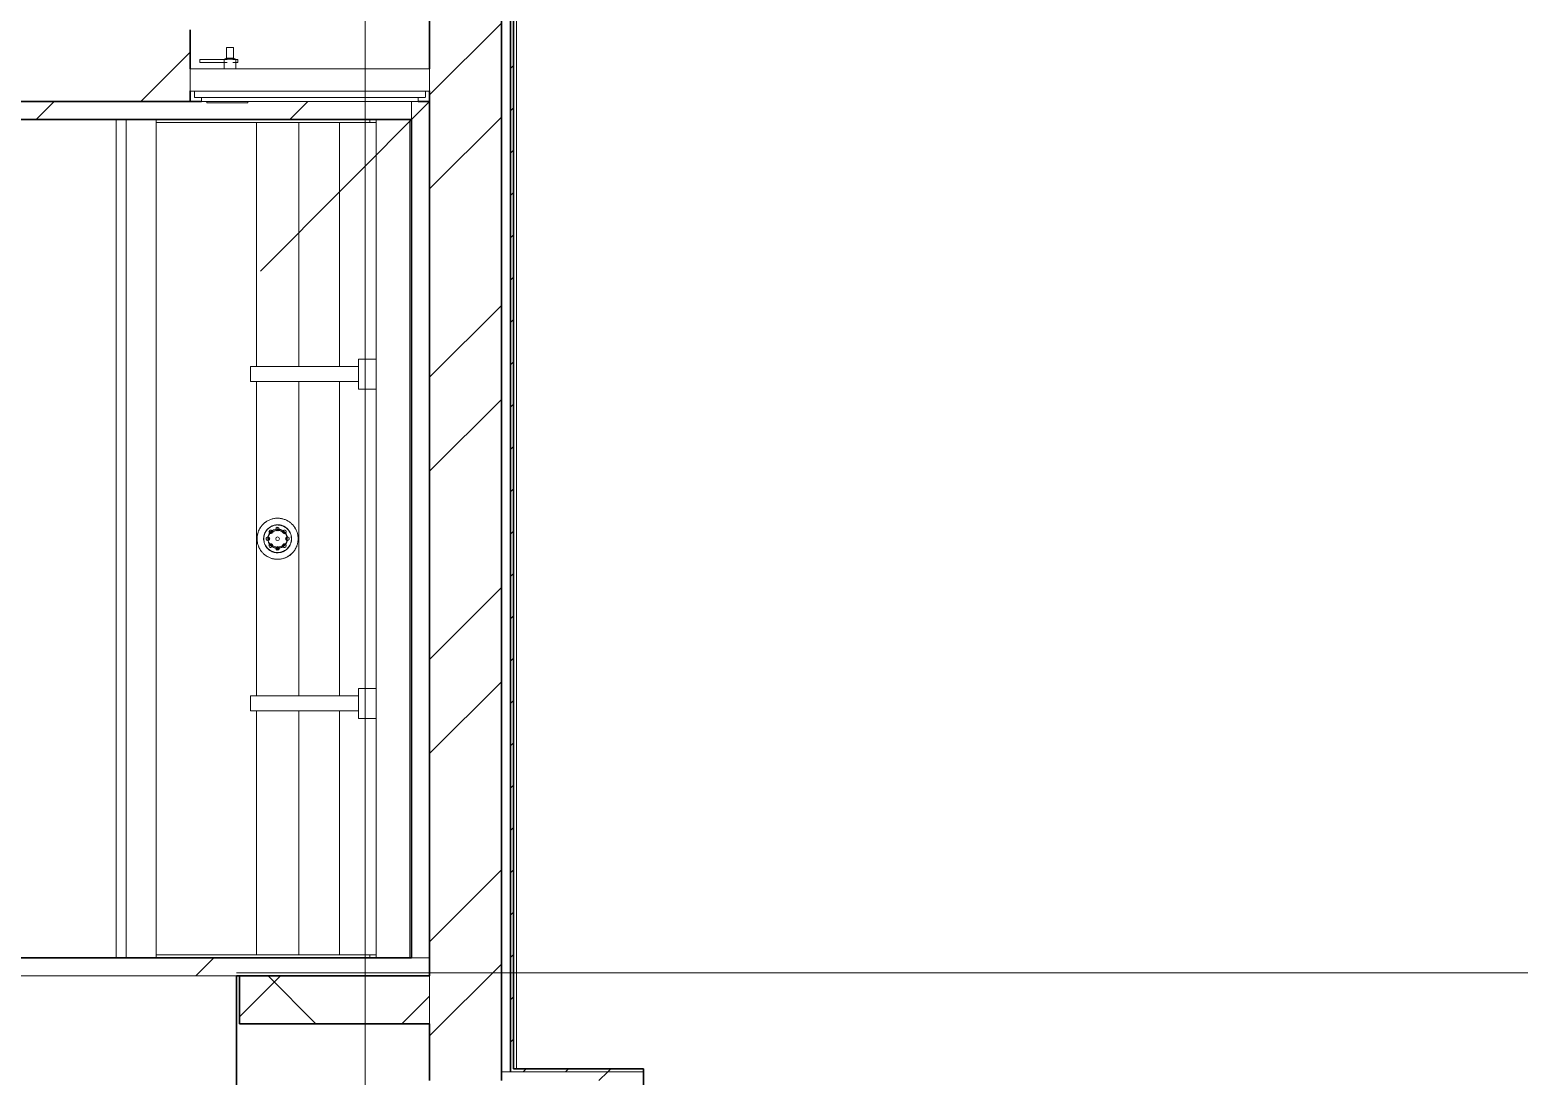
# Model space of a CAD drawing. Header units: millimetres. Extents: x -259809 to 472825, y -397243 to 31861.
# Drawn here: x 294211 to 296700, y -361825 to -360077 of the extents above; entities that cross this region are included whole.
import ezdxf

# ---------------------------------------------------------------- set-up
doc = ezdxf.new("R2010")
doc.units = ezdxf.units.MM
doc.linetypes.add('ADSK_Линия сетки', pattern=[25, 20, -2.5, 0, -2.5])
doc.linetypes.add('ADSK_Сверху', pattern=[450, 300, -150])
for name, color, linetype, lineweight in [('Линии', 7, 'Continuous', 9), ('Оборудование', 8, 'Continuous', 18), ('Ограждение', 252, 'Continuous', 9), ('Оси', 252, 'Continuous', 9), ('Сантехника', 252, 'Continuous', 18), ('Стены внутренние', 252, 'Continuous', 18), ('Стены наружные', 252, 'Continuous', 18), ('Стены штриховка', 7, 'Continuous', 9)]:
    doc.layers.add(name, color=color, linetype=linetype, lineweight=lineweight)

# ---------------------------------------------------------------- blocks, each defined once
blk = doc.blocks.new('3 этаж')
at = {"layer": 'Линии', "color": 251, "linetype": 'ADSK_Сверху', "ltscale": 200, "true_color": 0x636466}
blk.add_line((305376.4, -8963.4), (294556.4, -8963.4), dxfattribs=at)
at = {"layer": 'Оборудование', "color": 251, "true_color": 0x636466}
for p, q in [((294494.7, -7438.1), (294494.7, -7443.1)), ((294540.5, -7438.1), (294494.7, -7438.1)), ((294535.7, -7437.5), (294535.7, -7453.4)), ((294555, -7437.5), (294535.7, -7437.5)), ((294539.2, -7435.6), (294537.3, -7437.5)), ((294539.2, -7418.1), (294539.2, -7435.6)), ((294551.4, -7418.1), (294539.2, -7418.1)), ((294551.4, -7435.6), (294539.2, -7435.6)), ((294558.4, -7438.1), (294550.1, -7438.1)), ((294551.4, -7435.6), (294551.4, -7418.1)), ((294553.4, -7437.5), (294551.4, -7435.6)), ((294555, -7453.4), (294555, -7437.5)), ((294558.4, -7443.1), (294558.4, -7438.1)), ((294478.8, -7453.4), (294478.8, -7489.8)), ((294878.8, -7453.4), (294478.8, -7453.4)), ((294494.7, -7443.1), (294540.5, -7443.1)), ((294550.1, -7443.1), (294558.4, -7443.1)), ((294878.8, -7489.8), (294878.8, -7453.4)), ((294479.7, -7490.7), (294877.9, -7490.7)), ((294485.8, -7490.7), (294485.8, -7500.5)), ((294871.8, -7500.5), (294871.8, -7490.7)), ((294486.8, -7501.4), (294870.9, -7501.4)), ((294497.8, -7503), (294497.8, -7508.4)), ((294497.8, -7508.4), (294859.8, -7508.4)), ((294506.8, -7508.4), (294506.8, -7510.4)), ((294506.8, -7510.4), (294510.8, -7510.4)), ((294571.3, -7510.4), (294510.8, -7510.4)), ((294571.3, -7510.4), (294575.3, -7510.4)), ((294575.3, -7510.4), (294575.3, -7508.4)), ((294878.8, -7508.4), (294596, -7791.3)), ((294859.8, -7508.4), (294859.8, -7503))]:
    blk.add_line(p, q, dxfattribs=at)
for points, knots in [([(294478.8, -7489.8), (294478.8, -7489.9), (294478.8, -7490.1), (294478.9, -7490.3), (294479, -7490.4), (294479.2, -7490.6), (294479.3, -7490.7), (294479.5, -7490.7), (294479.7, -7490.7), (294479.7, -7490.7)], [0, 0, 0, 0, 0.166667, 0.333333, 0.458333, 0.583333, 0.708333, 0.833333, 1, 1, 1, 1]), ([(294877.9, -7490.7), (294878, -7490.7), (294878.1, -7490.7), (294878.3, -7490.7), (294878.5, -7490.6), (294878.6, -7490.4), (294878.7, -7490.3), (294878.8, -7490.1), (294878.8, -7489.9), (294878.8, -7489.8)], [-1, -1, -1, -1, -0.833333, -0.75, -0.583333, -0.458333, -0.333333, -0.166667, 0, 0, 0, 0]), ([(294485.8, -7500.5), (294485.8, -7500.6), (294485.8, -7500.7), (294485.9, -7501), (294486.1, -7501.1), (294486.2, -7501.2), (294486.3, -7501.3), (294486.4, -7501.4), (294486.6, -7501.4), (294486.7, -7501.4), (294486.8, -7501.4)], [0, 0, 0, 0, 0.166667, 0.333333, 0.458333, 0.583333, 0.666667, 0.75, 0.833333, 1, 1, 1, 1]), ([(294496.3, -7501.4), (294496.4, -7501.4), (294496.6, -7501.5), (294496.9, -7501.6), (294497.1, -7501.6), (294497.2, -7501.8), (294497.4, -7501.9), (294497.5, -7502), (294497.6, -7502.2), (294497.7, -7502.4), (294497.8, -7502.6), (294497.8, -7502.8), (294497.8, -7503)], [0, 0, 0, 0, 0.166667, 0.25, 0.333333, 0.416667, 0.5, 0.583333, 0.666667, 0.75, 0.833333, 1, 1, 1, 1]), ([(294859.8, -7503), (294859.8, -7502.8), (294859.8, -7502.6), (294859.9, -7502.4), (294860, -7502.2), (294860.1, -7502), (294860.3, -7501.9), (294860.4, -7501.8), (294860.6, -7501.6), (294860.8, -7501.6), (294861, -7501.5), (294861.2, -7501.4), (294861.4, -7501.4)], [-1, -1, -1, -1, -0.833333, -0.75, -0.666667, -0.583333, -0.5, -0.416667, -0.333333, -0.25, -0.166667, 0, 0, 0, 0]), ([(294870.9, -7501.4), (294871, -7501.4), (294871.1, -7501.4), (294871.2, -7501.4), (294871.3, -7501.3), (294871.5, -7501.2), (294871.6, -7501.1), (294871.7, -7501), (294871.8, -7500.7), (294871.8, -7500.6), (294871.8, -7500.5)], [-1, -1, -1, -1, -0.833333, -0.75, -0.666667, -0.583333, -0.458333, -0.333333, -0.166667, 0, 0, 0, 0])]:
    blk.add_open_spline(points, degree=3, knots=knots, dxfattribs=at)
at = {"layer": 'Ограждение', "color": 251, "true_color": 0x636466}
blk.add_line((295023.8, -9123.6), (295023.8, -3163.4), dxfattribs=at)
at = {"layer": 'Оси', "color": 251, "linetype": 'ADSK_Линия сетки', "ltscale": 200, "true_color": 0x636466}
blk.add_line((294771.4, -263.4), (294771.4, -30119.6), dxfattribs=at)
at = {"layer": 'Сантехника', "color": 251, "true_color": 0x636466}
for p, q in [((294354.8, -7538.4), (294354.8, -8938.4)), ((294371.8, -7538.4), (294371.8, -8938.4)), ((294421.8, -7543.4), (294421.8, -7538.4)), ((294778.9, -7538.4), (294778.9, -7543.4)), ((294789.8, -7538.4), (294789.8, -7543.4)), ((294789.8, -7543.4), (294789.8, -7538.4)), ((294845.8, -7538.4), (294845.8, -8938.4)), ((294421.8, -7543.4), (294421.8, -8933.4)), ((294778.9, -7543.4), (294421.8, -7543.4)), ((294589.7, -7543.4), (294589.7, -7950.9)), ((294660.5, -7543.4), (294660.5, -7950.9)), ((294728.4, -7543.4), (294728.4, -7951)), ((294787.5, -7543.4), (294778.9, -7543.4)), ((294787.5, -7543.4), (294789.8, -7543.4)), ((294789.8, -7543.4), (294789.8, -8933.4)), ((294789.8, -7938.4), (294759.8, -7938.4)), ((294759.8, -7938.4), (294759.8, -7988.4)), ((294759.8, -7950.9), (294579.8, -7950.9)), ((294579.8, -7950.9), (294579.8, -7975.9)), ((294579.8, -7975.9), (294759.8, -7975.9)), ((294589.7, -7975.9), (294589.7, -8500.9)), ((294660.5, -7975.9), (294660.5, -8500.9)), ((294728.4, -7975.9), (294728.4, -8501)), ((294759.8, -7988.4), (294789.8, -7988.4)), ((294601.5, -8213.3), (294600.5, -8214.3)), ((294602.5, -8212.4), (294601.5, -8213.3)), ((294603.5, -8211.5), (294602.5, -8212.4)), ((294604.6, -8210.7), (294603.5, -8211.5)), ((294605.8, -8209.9), (294604.6, -8210.7)), ((294606.9, -8209.2), (294605.8, -8209.9)), ((294608.1, -8208.5), (294606.9, -8209.2)), ((294609.3, -8207.9), (294608.1, -8208.5)), ((294610.5, -8207.3), (294609.3, -8207.9)), ((294611.8, -8206.7), (294610.5, -8207.3)), ((294613.1, -8206.2), (294611.8, -8206.7)), ((294614.4, -8205.8), (294613.1, -8206.2)), ((294615.7, -8205.4), (294614.4, -8205.8)), ((294617, -8205), (294615.7, -8205.4)), ((294618.4, -8204.8), (294617, -8205)), ((294619.7, -8204.5), (294618.4, -8204.8)), ((294621.1, -8204.3), (294619.7, -8204.5)), ((294622.5, -8204.2), (294621.1, -8204.3)), ((294623.8, -8204.2), (294622.5, -8204.2)), ((294625.2, -8204.1), (294623.8, -8204.2)), ((294626.6, -8204.2), (294625.2, -8204.1)), ((294627.9, -8204.3), (294626.6, -8204.2)), ((294629.3, -8204.4), (294627.9, -8204.3)), ((294630.7, -8204.6), (294629.3, -8204.4)), ((294632, -8204.9), (294630.7, -8204.6)), ((294633.3, -8205.2), (294632, -8204.9)), ((294634.7, -8205.6), (294633.3, -8205.2)), ((294636, -8206), (294634.7, -8205.6)), ((294637.3, -8206.5), (294636, -8206)), ((294638.5, -8207), (294637.3, -8206.5)), ((294639.8, -8207.6), (294638.5, -8207)), ((294641, -8208.2), (294639.8, -8207.6)), ((294642.2, -8208.9), (294641, -8208.2)), ((294643.4, -8209.6), (294642.2, -8208.9)), ((294644.5, -8210.3), (294643.4, -8209.6)), ((294645.6, -8211.2), (294644.5, -8210.3)), ((294646.7, -8212), (294645.6, -8211.2)), ((294647.7, -8212.9), (294646.7, -8212)), ((294648.7, -8213.8), (294647.7, -8212.9)), ((294590.6, -8236.3), (294590.5, -8237.7)), ((294590.5, -8237.7), (294590.5, -8238.4)), ((294590.7, -8235), (294590.6, -8236.3)), ((294590.9, -8233.6), (294590.7, -8235)), ((294591.1, -8232.3), (294590.9, -8233.6)), ((294591.4, -8230.9), (294591.1, -8232.3)), ((294591.7, -8229.6), (294591.4, -8230.9)), ((294592.1, -8228.3), (294591.7, -8229.6)), ((294592.5, -8227), (294592.1, -8228.3)), ((294593, -8225.7), (294592.5, -8227)), ((294593.5, -8224.4), (294593, -8225.7)), ((294594.1, -8223.2), (294593.5, -8224.4)), ((294594.7, -8222), (294594.1, -8223.2)), ((294595.4, -8220.8), (294594.7, -8222)), ((294596.2, -8219.6), (294595.4, -8220.8)), ((294596.9, -8218.5), (294596.2, -8219.6)), ((294597.8, -8217.4), (294596.9, -8218.5)), ((294598.6, -8216.3), (294597.8, -8217.4)), ((294599.5, -8215.3), (294598.6, -8216.3)), ((294600.5, -8214.3), (294599.5, -8215.3)), ((294601.5, -8237.5), (294601.6, -8236.6)), ((294601.6, -8237), (294601.5, -8237.9)), ((294601.5, -8238.4), (294601.5, -8237.5)), ((294601.5, -8237.9), (294601.5, -8238.4)), ((294601.8, -8235.2), (294601.6, -8236.1)), ((294601.6, -8236.6), (294601.7, -8235.7)), ((294601.6, -8236.1), (294601.6, -8237)), ((294601.7, -8235.7), (294601.8, -8234.7)), ((294601.8, -8234.7), (294602, -8233.8)), ((294601.9, -8234.2), (294601.8, -8235.2)), ((294601.8, -8237.5), (294601.9, -8236.6)), ((294601.8, -8238.4), (294601.8, -8237.5)), ((294601.9, -8236.6), (294602, -8235.7)), ((294602, -8233.8), (294602.2, -8232.9)), ((294602, -8235.7), (294602.1, -8234.8)), ((294602.1, -8234.8), (294602.2, -8233.9)), ((294602.2, -8232.9), (294602.4, -8232)), ((294602.2, -8233.9), (294602.4, -8233)), ((294602.4, -8232), (294602.7, -8231.1)), ((294602.7, -8231.1), (294603, -8230.2)), ((294603, -8230.2), (294603.4, -8229.4)), ((294603.4, -8229.4), (294603.7, -8228.5)), ((294603.7, -8228.5), (294604.2, -8227.7)), ((294604.2, -8227.7), (294604.6, -8226.9)), ((294604.9, -8226.4), (294604.4, -8227.2)), ((294604.4, -8227.8), (294604.8, -8227)), ((294604.6, -8226.9), (294605.1, -8226.1)), ((294604.8, -8227), (294605.3, -8226.2)), ((294605.4, -8225.6), (294604.9, -8226.4)), ((294605.1, -8226.1), (294605.6, -8225.3)), ((294605.3, -8226.2), (294605.8, -8225.4)), ((294605.9, -8224.9), (294605.4, -8225.6)), ((294605.6, -8225.3), (294606.1, -8224.5)), ((294605.8, -8225.4), (294606.3, -8224.7)), ((294606.4, -8224.1), (294605.9, -8224.9)), ((294606.1, -8224.5), (294606.7, -8223.8)), ((294606.3, -8224.7), (294606.9, -8224)), ((294607, -8223.4), (294606.4, -8224.1)), ((294606.7, -8223.8), (294607.3, -8223.1)), ((294606.9, -8224), (294607.5, -8223.3)), ((294607.6, -8222.7), (294607, -8223.4)), ((294607.3, -8223.1), (294607.9, -8222.4)), ((294607.5, -8223.3), (294608.1, -8222.6)), ((294608.3, -8222), (294607.6, -8222.7)), ((294607.9, -8222.4), (294608.6, -8221.7)), ((294608.1, -8222.6), (294608.8, -8221.9)), ((294608.6, -8221.7), (294609.3, -8221.1)), ((294608.6, -8237.8), (294608.7, -8237.1)), ((294608.6, -8238.4), (294608.6, -8237.8)), ((294608.7, -8236.5), (294608.8, -8235.9)), ((294608.7, -8237.1), (294608.7, -8236.5)), ((294608.8, -8221.9), (294609.4, -8221.3)), ((294608.8, -8235.9), (294608.9, -8235.2)), ((294608.9, -8235.2), (294609.1, -8234.6)), ((294609.1, -8234.6), (294609.3, -8234)), ((294609.3, -8221.1), (294610, -8220.5)), ((294609.3, -8234), (294609.4, -8233.3)), ((294609.4, -8221.3), (294610.1, -8220.7)), ((294609.4, -8233.3), (294609.7, -8232.7)), ((294609.7, -8232.7), (294609.9, -8232.1)), ((294609.9, -8232.1), (294610.2, -8231.5)), ((294610, -8220.5), (294610.7, -8219.9)), ((294610.1, -8220.7), (294610.9, -8220.1)), ((294610.2, -8231.5), (294610.5, -8231)), ((294610.5, -8231), (294610.8, -8230.4)), ((294610.7, -8219.9), (294611.5, -8219.4)), ((294610.8, -8230.4), (294611.1, -8229.8)), ((294611.1, -8229.8), (294611.5, -8229.3)), ((294611.5, -8219.4), (294612.2, -8218.8)), ((294611.5, -8229.3), (294611.8, -8228.8)), ((294611.6, -8219.6), (294612.4, -8219.1)), ((294611.8, -8228.8), (294612.2, -8228.3)), ((294612.2, -8218.8), (294613, -8218.4)), ((294612.2, -8228.3), (294612.6, -8227.8)), ((294612.4, -8219.1), (294613.2, -8218.6)), ((294612.6, -8227.8), (294613.1, -8227.3)), ((294613, -8218.4), (294613.8, -8217.9)), ((294613.1, -8227.3), (294613.5, -8226.8)), ((294613.2, -8218.6), (294614, -8218.1)), ((294613.5, -8226.8), (294614, -8226.4)), ((294613.8, -8217.9), (294614.7, -8217.5)), ((294614, -8218.1), (294614.8, -8217.7)), ((294614, -8226.4), (294614.5, -8226)), ((294615.1, -8217.3), (294614.3, -8217.7)), ((294614.5, -8226), (294615, -8225.6)), ((294614.7, -8217.5), (294615.5, -8217.1)), ((294614.8, -8217.7), (294615.6, -8217.3)), ((294615, -8225.6), (294615.5, -8225.2)), ((294616, -8216.9), (294615.1, -8217.3)), ((294615.5, -8217.1), (294616.4, -8216.7)), ((294615.5, -8225.2), (294616.1, -8224.8)), ((294615.6, -8217.3), (294616.5, -8217)), ((294616.9, -8216.6), (294616, -8216.9)), ((294616.4, -8216.7), (294617.3, -8216.4)), ((294616.5, -8217), (294617.3, -8216.7)), ((294617.3, -8216.4), (294618.1, -8216.1)), ((294618.1, -8216.1), (294619, -8215.9)), ((294619, -8215.9), (294619.9, -8215.7)), ((294619.9, -8215.7), (294620.9, -8215.5)), ((294620.9, -8215.5), (294621.8, -8215.3)), ((294620.9, -8215.7), (294621.8, -8215.6)), ((294621.4, -8222.6), (294622.1, -8222.5)), ((294621.8, -8215.3), (294622.7, -8215.2)), ((294621.8, -8215.6), (294622.7, -8215.5)), ((294622.1, -8222.5), (294622.7, -8222.4)), ((294622.7, -8215.2), (294623.6, -8215.2)), ((294622.7, -8215.5), (294623.7, -8215.4)), ((294622.7, -8222.4), (294623.4, -8222.3)), ((294623.4, -8222.3), (294624, -8222.3)), ((294623.6, -8215.2), (294624.6, -8215.1)), ((294623.7, -8215.4), (294624.6, -8215.4)), ((294624, -8222.3), (294624.6, -8222.2)), ((294624.6, -8215.1), (294625.5, -8215.2)), ((294624.6, -8215.4), (294625.5, -8215.4)), ((294624.6, -8222.2), (294625.3, -8222.3)), ((294625.3, -8222.3), (294625.9, -8222.3)), ((294625.5, -8215.2), (294626.4, -8215.2)), ((294625.5, -8215.4), (294626.4, -8215.5)), ((294625.9, -8222.3), (294626.6, -8222.3)), ((294626.4, -8215.2), (294627.4, -8215.3)), ((294626.4, -8215.5), (294627.3, -8215.5)), ((294626.6, -8222.3), (294627.2, -8222.4)), ((294627.2, -8222.4), (294627.9, -8222.5)), ((294627.3, -8215.5), (294628.2, -8215.7)), ((294627.4, -8215.3), (294628.3, -8215.4)), ((294628.8, -8215.5), (294627.9, -8215.3)), ((294628.2, -8215.7), (294629.2, -8215.8)), ((294628.3, -8215.4), (294629.2, -8215.6)), ((294629.7, -8215.7), (294628.8, -8215.5)), ((294629.2, -8215.6), (294630.1, -8215.8)), ((294629.2, -8215.8), (294630.1, -8216)), ((294630.6, -8215.9), (294629.7, -8215.7)), ((294630.1, -8215.8), (294631, -8216)), ((294630.1, -8216), (294631, -8216.2)), ((294631.5, -8216.1), (294630.6, -8215.9)), ((294631, -8216), (294631.9, -8216.2)), ((294631, -8216.2), (294631.8, -8216.5)), ((294632.4, -8216.4), (294631.5, -8216.1)), ((294631.8, -8216.5), (294632.7, -8216.8)), ((294631.9, -8216.2), (294632.8, -8216.6)), ((294633.3, -8216.7), (294632.4, -8216.4)), ((294632.7, -8216.8), (294633.6, -8217.1)), ((294632.8, -8216.6), (294633.7, -8216.9)), ((294634.1, -8217.1), (294633.3, -8216.7)), ((294633.6, -8217.1), (294634.4, -8217.5)), ((294633.7, -8216.9), (294634.5, -8217.3)), ((294633.8, -8225), (294634.4, -8225.3)), ((294635, -8217.5), (294634.1, -8217.1)), ((294634.4, -8217.5), (294635.2, -8217.9)), ((294634.4, -8225.3), (294634.9, -8225.7)), ((294634.5, -8217.3), (294635.4, -8217.7)), ((294634.9, -8225.7), (294635.4, -8226.2)), ((294635.8, -8217.9), (294635, -8217.5)), ((294635.2, -8217.9), (294636.1, -8218.3)), ((294635.4, -8217.7), (294636.2, -8218.1)), ((294635.4, -8226.2), (294635.9, -8226.6)), ((294635.9, -8226.6), (294636.3, -8227)), ((294636.1, -8218.3), (294636.8, -8218.8)), ((294636.2, -8218.1), (294637, -8218.6)), ((294636.3, -8227), (294636.8, -8227.5)), ((294636.8, -8218.8), (294637.6, -8219.3)), ((294636.8, -8227.5), (294637.2, -8228)), ((294637, -8218.6), (294637.8, -8219.1)), ((294637.2, -8228), (294637.6, -8228.5)), ((294637.6, -8219.3), (294638, -8219.6)), ((294637.6, -8228.5), (294638, -8229)), ((294637.8, -8219.1), (294638.5, -8219.6)), ((294638, -8229), (294638.4, -8229.5)), ((294638.4, -8219.8), (294639.1, -8220.4)), ((294638.4, -8229.5), (294638.7, -8230.1)), ((294638.5, -8219.6), (294639.3, -8220.2)), ((294638.7, -8230.1), (294639, -8230.7)), ((294639, -8230.7), (294639.3, -8231.2)), ((294639.1, -8220.4), (294639.8, -8221)), ((294639.3, -8220.2), (294640, -8220.8)), ((294639.3, -8231.2), (294639.6, -8231.8)), ((294639.6, -8231.8), (294639.9, -8232.4)), ((294639.8, -8221), (294640.5, -8221.6)), ((294639.9, -8232.4), (294640.1, -8233)), ((294640, -8220.8), (294640.7, -8221.4)), ((294640.1, -8233), (294640.3, -8233.6)), ((294640.3, -8233.6), (294640.5, -8234.3)), ((294640.5, -8221.6), (294641.2, -8222.2)), ((294640.5, -8234.3), (294640.6, -8234.9)), ((294640.6, -8234.9), (294640.8, -8235.5)), ((294640.7, -8221.4), (294641.4, -8222)), ((294640.8, -8235.5), (294640.9, -8236.2)), ((294640.9, -8236.2), (294640.9, -8236.8)), ((294640.9, -8236.8), (294641, -8237.4)), ((294641, -8237.4), (294641, -8238.1)), ((294641, -8238.1), (294641, -8238.4)), ((294641.7, -8222.4), (294641.1, -8221.7)), ((294641.2, -8222.2), (294641.8, -8222.9)), ((294641.4, -8222), (294642, -8222.7)), ((294642.3, -8223.1), (294641.7, -8222.4)), ((294641.8, -8222.9), (294642.4, -8223.6)), ((294642, -8222.7), (294642.6, -8223.4)), ((294642.9, -8223.8), (294642.3, -8223.1)), ((294642.4, -8223.6), (294643, -8224.3)), ((294642.6, -8223.4), (294643.2, -8224.1)), ((294643.5, -8224.5), (294642.9, -8223.8)), ((294643, -8224.3), (294643.6, -8225)), ((294643.2, -8224.1), (294643.8, -8224.9)), ((294644.1, -8225.3), (294643.5, -8224.5)), ((294643.6, -8225), (294644.1, -8225.8)), ((294643.8, -8224.9), (294644.3, -8225.6)), ((294644.6, -8226.1), (294644.1, -8225.3)), ((294644.1, -8225.8), (294644.6, -8226.6)), ((294644.3, -8225.6), (294644.8, -8226.4)), ((294645, -8226.9), (294644.6, -8226.1)), ((294644.6, -8226.6), (294645, -8227.4)), ((294644.8, -8226.4), (294645.3, -8227.2)), ((294645.3, -8227.2), (294645.7, -8228.1)), ((294645.7, -8228.1), (294646.1, -8228.9)), ((294646.1, -8228.9), (294646.4, -8229.8)), ((294646.4, -8229.8), (294646.8, -8230.6)), ((294646.8, -8230.6), (294647.1, -8231.5)), ((294647.1, -8231.5), (294647.3, -8232.4)), ((294647.3, -8232.4), (294647.6, -8233.3)), ((294647.3, -8233.4), (294647.5, -8234.3)), ((294647.5, -8234.3), (294647.6, -8235.2)), ((294647.6, -8233.3), (294647.7, -8234.2)), ((294647.6, -8235.2), (294647.7, -8236.1)), ((294647.7, -8234.2), (294647.9, -8235.2)), ((294647.7, -8236.1), (294647.8, -8237)), ((294648, -8235.7), (294647.8, -8234.7)), ((294647.8, -8237), (294647.9, -8237.9)), ((294647.9, -8235.2), (294648, -8236.1)), ((294647.9, -8237.9), (294647.9, -8238.4)), ((294648, -8236.6), (294648, -8235.7)), ((294648, -8236.1), (294648.1, -8237)), ((294648.1, -8237.5), (294648, -8236.6)), ((294648.1, -8237), (294648.1, -8237.9)), ((294648.1, -8238.4), (294648.1, -8237.5)), ((294648.1, -8237.9), (294648.1, -8238.4)), ((294649.7, -8214.8), (294648.7, -8213.8)), ((294650.6, -8215.8), (294649.7, -8214.8)), ((294651.5, -8216.9), (294650.6, -8215.8)), ((294652.3, -8218), (294651.5, -8216.9)), ((294653.1, -8219.1), (294652.3, -8218)), ((294653.9, -8220.2), (294653.1, -8219.1)), ((294654.6, -8221.4), (294653.9, -8220.2)), ((294655.2, -8222.6), (294654.6, -8221.4)), ((294655.9, -8223.8), (294655.2, -8222.6)), ((294656.4, -8225.1), (294655.9, -8223.8)), ((294656.9, -8226.4), (294656.4, -8225.1)), ((294657.4, -8227.7), (294656.9, -8226.4)), ((294657.8, -8229), (294657.4, -8227.7)), ((294658.1, -8230.3), (294657.8, -8229)), ((294658.4, -8231.6), (294658.1, -8230.3)), ((294658.7, -8233), (294658.4, -8231.6)), ((294658.9, -8234.3), (294658.7, -8233)), ((294659, -8235.7), (294658.9, -8234.3)), ((294659.1, -8237.1), (294659, -8235.7)), ((294659.1, -8238.4), (294659.1, -8237.1)), ((294590.5, -8238.4), (294590.6, -8239.8)), ((294590.6, -8239.8), (294590.6, -8241.2)), ((294590.6, -8241.2), (294590.8, -8242.6)), ((294590.8, -8242.6), (294591, -8243.9)), ((294591, -8243.9), (294591.2, -8245.3)), ((294591.2, -8245.3), (294591.5, -8246.6)), ((294591.5, -8246.6), (294591.9, -8247.9)), ((294591.9, -8247.9), (294592.3, -8249.2)), ((294592.3, -8249.2), (294592.7, -8250.5)), ((294592.7, -8250.5), (294593.2, -8251.8)), ((294593.2, -8251.8), (294593.8, -8253.1)), ((294593.8, -8253.1), (294594.4, -8254.3)), ((294594.4, -8254.3), (294595.1, -8255.5)), ((294595.1, -8255.5), (294595.8, -8256.7)), ((294595.8, -8256.7), (294596.5, -8257.8)), ((294596.5, -8257.8), (294597.3, -8258.9)), ((294597.3, -8258.9), (294598.2, -8260)), ((294598.2, -8260), (294599, -8261.1)), ((294599, -8261.1), (294600, -8262.1)), ((294600, -8262.1), (294600.9, -8263)), ((294600.9, -8263), (294601.9, -8264)), ((294601.5, -8238.4), (294601.5, -8239.4)), ((294601.5, -8238.9), (294601.5, -8238.4)), ((294601.6, -8239.9), (294601.5, -8238.9)), ((294601.5, -8239.4), (294601.6, -8240.3)), ((294601.6, -8240.8), (294601.6, -8239.9)), ((294601.6, -8240.3), (294601.7, -8241.2)), ((294601.8, -8241.7), (294601.6, -8240.8)), ((294601.7, -8241.2), (294601.8, -8242.2)), ((294601.8, -8238.9), (294601.8, -8238.4)), ((294601.8, -8239.9), (294601.8, -8238.9)), ((294601.9, -8240.8), (294601.8, -8239.9)), ((294601.9, -8242.7), (294601.8, -8241.7)), ((294602, -8241.7), (294601.9, -8240.8)), ((294602.1, -8243.6), (294601.9, -8242.7)), ((294602.2, -8242.6), (294602, -8241.7)), ((294602.3, -8244.5), (294602.1, -8243.6)), ((294602.3, -8243.5), (294602.2, -8242.6)), ((294602.6, -8245.4), (294602.3, -8244.5)), ((294602.9, -8246.2), (294602.6, -8245.4)), ((294603.2, -8247.1), (294602.9, -8246.2)), ((294603.6, -8248), (294603.2, -8247.1)), ((294604, -8248.8), (294603.6, -8248)), ((294604.4, -8249.6), (294604, -8248.8)), ((294604.9, -8250.5), (294604.4, -8249.6)), ((294605.1, -8250.3), (294604.6, -8249.5)), ((294604.6, -8250), (294605.1, -8250.8)), ((294605.4, -8251.2), (294604.9, -8250.5)), ((294605.6, -8251.1), (294605.1, -8250.3)), ((294605.1, -8250.8), (294605.6, -8251.6)), ((294605.9, -8252), (294605.4, -8251.2)), ((294606.1, -8251.9), (294605.6, -8251.1)), ((294605.6, -8251.6), (294606.1, -8252.4)), ((294606.4, -8252.8), (294605.9, -8252)), ((294606.6, -8252.6), (294606.1, -8251.9)), ((294606.1, -8252.4), (294606.7, -8253.1)), ((294607, -8253.5), (294606.4, -8252.8)), ((294607.2, -8253.3), (294606.6, -8252.6)), ((294606.7, -8253.1), (294607.3, -8253.8)), ((294607.6, -8254.2), (294607, -8253.5)), ((294607.8, -8254), (294607.2, -8253.3)), ((294607.3, -8253.8), (294607.9, -8254.5)), ((294608.3, -8254.9), (294607.6, -8254.2)), ((294608.5, -8254.7), (294607.8, -8254)), ((294607.9, -8254.5), (294608.6, -8255.2)), ((294609, -8255.5), (294608.3, -8254.9)), ((294609.1, -8255.3), (294608.5, -8254.7)), ((294608.6, -8238.8), (294608.6, -8238.4)), ((294608.7, -8239.4), (294608.6, -8238.8)), ((294608.7, -8240.1), (294608.7, -8239.4)), ((294608.8, -8240.7), (294608.7, -8240.1)), ((294608.9, -8241.4), (294608.8, -8240.7)), ((294609, -8242), (294608.9, -8241.4)), ((294609.2, -8242.6), (294609, -8242)), ((294609.6, -8256.1), (294609, -8255.5)), ((294609.8, -8255.9), (294609.1, -8255.3)), ((294609.4, -8243.3), (294609.2, -8242.6)), ((294609.6, -8243.9), (294609.4, -8243.3)), ((294609.8, -8244.5), (294609.6, -8243.9)), ((294610.4, -8256.7), (294609.6, -8256.1)), ((294610, -8245.1), (294609.8, -8244.5)), ((294610.5, -8256.5), (294609.8, -8255.9)), ((294610.3, -8245.7), (294610, -8245.1)), ((294610.6, -8246.2), (294610.3, -8245.7)), ((294611.1, -8257.3), (294610.4, -8256.7)), ((294611.3, -8257.1), (294610.5, -8256.5)), ((294610.9, -8246.8), (294610.6, -8246.2)), ((294611.3, -8247.3), (294610.9, -8246.8)), ((294611.9, -8257.8), (294611.1, -8257.3)), ((294611.7, -8247.9), (294611.3, -8247.3)), ((294612, -8257.6), (294611.3, -8257.1)), ((294612, -8248.4), (294611.7, -8247.9)), ((294612.7, -8258.3), (294611.9, -8257.8)), ((294612.4, -8248.9), (294612, -8248.4)), ((294612.8, -8258.1), (294612, -8257.6)), ((294612.9, -8249.4), (294612.4, -8248.9)), ((294613.5, -8258.8), (294612.7, -8258.3)), ((294613.6, -8258.6), (294612.8, -8258.1)), ((294613.3, -8249.9), (294612.9, -8249.4)), ((294613.8, -8250.3), (294613.3, -8249.9)), ((294614.3, -8259.2), (294613.5, -8258.8)), ((294614.4, -8259), (294613.6, -8258.6)), ((294614.3, -8250.7), (294613.8, -8250.3)), ((294613.8, -8259), (294614.7, -8259.4)), ((294614.8, -8251.2), (294614.3, -8250.7)), ((294615.1, -8259.6), (294614.3, -8259.2)), ((294615.2, -8259.4), (294614.4, -8259)), ((294614.7, -8259.4), (294615.5, -8259.8)), ((294615.3, -8251.5), (294614.8, -8251.2)), ((294616, -8260), (294615.1, -8259.6)), ((294616.1, -8259.8), (294615.2, -8259.4)), ((294615.8, -8251.9), (294615.3, -8251.5)), ((294615.5, -8259.8), (294616.4, -8260.2)), ((294616.9, -8260.3), (294616, -8260)), ((294616.9, -8260.1), (294616.1, -8259.8)), ((294616.4, -8260.2), (294617.3, -8260.5)), ((294617.8, -8260.4), (294616.9, -8260.1)), ((294617.7, -8260.6), (294616.9, -8260.3)), ((294617.3, -8260.5), (294618.1, -8260.8)), ((294618.6, -8260.9), (294617.7, -8260.6)), ((294618.7, -8260.7), (294617.8, -8260.4)), ((294618.1, -8260.8), (294619, -8261)), ((294619.5, -8261.1), (294618.6, -8260.9)), ((294619.6, -8260.9), (294618.7, -8260.7)), ((294619, -8261), (294619.9, -8261.2)), ((294620.4, -8261.3), (294619.5, -8261.1)), ((294620.5, -8261.1), (294619.6, -8260.9)), ((294619.9, -8261.2), (294620.9, -8261.4)), ((294621.4, -8261.5), (294620.4, -8261.3)), ((294621.4, -8261.2), (294620.5, -8261.1)), ((294620.9, -8261.4), (294621.8, -8261.5)), ((294622.3, -8261.3), (294621.4, -8261.2)), ((294622.3, -8261.6), (294621.4, -8261.5)), ((294622.4, -8254.5), (294621.8, -8254.4)), ((294623.2, -8261.4), (294622.3, -8261.3)), ((294623.2, -8261.7), (294622.3, -8261.6)), ((294623.1, -8254.5), (294622.4, -8254.5)), ((294623.7, -8254.6), (294623.1, -8254.5)), ((294624.2, -8261.5), (294623.2, -8261.4)), ((294624.1, -8261.7), (294623.2, -8261.7)), ((294624.3, -8254.6), (294623.7, -8254.6)), ((294625.1, -8261.7), (294624.1, -8261.7)), ((294625.1, -8261.5), (294624.2, -8261.5)), ((294625, -8254.6), (294624.3, -8254.6)), ((294625.6, -8254.6), (294625, -8254.6)), ((294626, -8261.5), (294625.1, -8261.5)), ((294626, -8261.7), (294625.1, -8261.7)), ((294626.3, -8254.6), (294625.6, -8254.6)), ((294626.9, -8261.4), (294626, -8261.5)), ((294626.9, -8261.6), (294626, -8261.7)), ((294626.9, -8254.5), (294626.3, -8254.6)), ((294627.6, -8254.4), (294626.9, -8254.5)), ((294627.8, -8261.3), (294626.9, -8261.4)), ((294627.9, -8261.5), (294626.9, -8261.6)), ((294628.2, -8254.3), (294627.6, -8254.4)), ((294628.7, -8261.1), (294627.8, -8261.3)), ((294628.8, -8261.4), (294627.9, -8261.5)), ((294628.3, -8261.5), (294629.2, -8261.3)), ((294629.6, -8261), (294628.7, -8261.1)), ((294629.7, -8261.2), (294628.8, -8261.4)), ((294629.2, -8261.3), (294630.1, -8261.1)), ((294630.5, -8260.8), (294629.6, -8261)), ((294630.6, -8261), (294629.7, -8261.2)), ((294630.1, -8261.1), (294631, -8260.9)), ((294631.4, -8260.5), (294630.5, -8260.8)), ((294631.5, -8260.8), (294630.6, -8261)), ((294631, -8260.9), (294631.9, -8260.6)), ((294632.3, -8260.2), (294631.4, -8260.5)), ((294632.4, -8260.5), (294631.5, -8260.8)), ((294631.9, -8260.6), (294632.8, -8260.3)), ((294633.2, -8259.9), (294632.3, -8260.2)), ((294633.3, -8260.2), (294632.4, -8260.5)), ((294632.8, -8260.3), (294633.7, -8260)), ((294634, -8259.6), (294633.2, -8259.9)), ((294634.1, -8259.8), (294633.3, -8260.2)), ((294634.1, -8251.7), (294633.6, -8252.1)), ((294633.7, -8260), (294634.5, -8259.6)), ((294634.9, -8259.2), (294634, -8259.6)), ((294634.6, -8251.3), (294634.1, -8251.7)), ((294635, -8259.4), (294634.1, -8259.8)), ((294634.5, -8259.6), (294635.4, -8259.2)), ((294635.1, -8250.9), (294634.6, -8251.3)), ((294635.7, -8258.8), (294634.9, -8259.2)), ((294635.8, -8259), (294635, -8259.4)), ((294635.6, -8250.5), (294635.1, -8250.9)), ((294636.1, -8250.1), (294635.6, -8250.5)), ((294636.5, -8258.3), (294635.7, -8258.8)), ((294636.6, -8258.5), (294635.8, -8259)), ((294636.6, -8249.6), (294636.1, -8250.1)), ((294637.3, -8257.8), (294636.5, -8258.3)), ((294637, -8249.1), (294636.6, -8249.6)), ((294637.4, -8258.1), (294636.6, -8258.5)), ((294637.4, -8248.6), (294637, -8249.1)), ((294638, -8257.3), (294637.3, -8257.8)), ((294637.8, -8248.1), (294637.4, -8248.6)), ((294638.2, -8257.5), (294637.4, -8258.1)), ((294638.2, -8247.6), (294637.8, -8248.1)), ((294638.5, -8247), (294638.2, -8247.6)), ((294638.9, -8257), (294638.2, -8257.5)), ((294638.9, -8246.5), (294638.5, -8247)), ((294639.5, -8256.2), (294638.8, -8256.8)), ((294639.2, -8245.9), (294638.9, -8246.5)), ((294639.7, -8256.4), (294638.9, -8257)), ((294639.5, -8245.3), (294639.2, -8245.9)), ((294639.7, -8244.8), (294639.5, -8245.3)), ((294640.2, -8255.6), (294639.5, -8256.2)), ((294640, -8244.2), (294639.7, -8244.8)), ((294640.4, -8255.8), (294639.7, -8256.4)), ((294640.2, -8243.5), (294640, -8244.2)), ((294640.4, -8242.9), (294640.2, -8243.5)), ((294640.9, -8255), (294640.2, -8255.6)), ((294640.6, -8242.3), (294640.4, -8242.9)), ((294641.1, -8255.2), (294640.4, -8255.8)), ((294640.7, -8241.7), (294640.6, -8242.3)), ((294640.8, -8241), (294640.7, -8241.7)), ((294640.9, -8240.4), (294640.8, -8241)), ((294641, -8239.7), (294640.9, -8240.4)), ((294641.5, -8254.3), (294640.9, -8255)), ((294641, -8238.4), (294641, -8239.1)), ((294641, -8239.1), (294641, -8239.7)), ((294641.7, -8254.5), (294641.1, -8255.2)), ((294641.4, -8254.9), (294642, -8254.2)), ((294642.1, -8253.6), (294641.5, -8254.3)), ((294642.3, -8253.8), (294641.7, -8254.5)), ((294642, -8254.2), (294642.6, -8253.5)), ((294642.7, -8252.9), (294642.1, -8253.6)), ((294642.9, -8253.1), (294642.3, -8253.8)), ((294642.6, -8253.5), (294643.2, -8252.8)), ((294643.3, -8252.2), (294642.7, -8252.9)), ((294643.5, -8252.4), (294642.9, -8253.1)), ((294643.2, -8252.8), (294643.8, -8252)), ((294643.8, -8251.5), (294643.3, -8252.2)), ((294644.1, -8251.6), (294643.5, -8252.4)), ((294644.3, -8250.7), (294643.8, -8251.5)), ((294643.8, -8252), (294644.3, -8251.2)), ((294644.6, -8250.8), (294644.1, -8251.6)), ((294644.8, -8249.9), (294644.3, -8250.7)), ((294644.3, -8251.2), (294644.8, -8250.5)), ((294645, -8250), (294644.6, -8250.8)), ((294645.3, -8249.1), (294644.8, -8249.9)), ((294644.8, -8250.5), (294645.3, -8249.6)), ((294645.5, -8249.2), (294645, -8250)), ((294645.9, -8248.4), (294645.5, -8249.2)), ((294646.3, -8247.5), (294645.9, -8248.4)), ((294646.6, -8246.7), (294646.3, -8247.5)), ((294646.9, -8245.8), (294646.6, -8246.7)), ((294647.2, -8244.9), (294646.9, -8245.8)), ((294647.4, -8243), (294647.2, -8243.9)), ((294647.5, -8244), (294647.2, -8244.9)), ((294647.6, -8242.1), (294647.4, -8243)), ((294647.7, -8243.1), (294647.5, -8244)), ((294647.7, -8241.2), (294647.6, -8242.1)), ((294647.8, -8240.3), (294647.7, -8241.2)), ((294647.7, -8242.7), (294647.9, -8241.7)), ((294647.8, -8242.2), (294647.7, -8243.1)), ((294647.9, -8238.4), (294647.8, -8239.4)), ((294647.8, -8239.4), (294647.8, -8240.3)), ((294648, -8241.2), (294647.8, -8242.2)), ((294647.9, -8241.7), (294648, -8240.8)), ((294648.1, -8239.4), (294648, -8240.3)), ((294648, -8240.8), (294648.1, -8239.9)), ((294648, -8240.3), (294648, -8241.2)), ((294648.1, -8238.9), (294648.1, -8238.4)), ((294648.1, -8238.4), (294648.1, -8239.4)), ((294648.1, -8239.9), (294648.1, -8238.9)), ((294648.2, -8263.6), (294649.2, -8262.6)), ((294649.2, -8262.6), (294650.1, -8261.6)), ((294650.1, -8261.6), (294651, -8260.6)), ((294651, -8260.6), (294651.9, -8259.5)), ((294651.9, -8259.5), (294652.7, -8258.4)), ((294652.7, -8258.4), (294653.5, -8257.3)), ((294653.5, -8257.3), (294654.2, -8256.1)), ((294654.2, -8256.1), (294654.9, -8254.9)), ((294654.9, -8254.9), (294655.5, -8253.7)), ((294655.5, -8253.7), (294656.1, -8252.5)), ((294656.1, -8252.5), (294656.7, -8251.2)), ((294656.7, -8251.2), (294657.1, -8249.9)), ((294657.1, -8249.9), (294657.6, -8248.6)), ((294657.6, -8248.6), (294658, -8247.3)), ((294658, -8247.3), (294658.3, -8246)), ((294658.3, -8246), (294658.6, -8244.6)), ((294658.6, -8244.6), (294658.8, -8243.3)), ((294658.8, -8243.3), (294658.9, -8241.9)), ((294658.9, -8241.9), (294659.1, -8240.6)), ((294659.1, -8239.2), (294659.1, -8238.4)), ((294659.1, -8240.6), (294659.1, -8239.2)), ((294601.9, -8264), (294603, -8264.9)), ((294603, -8264.9), (294604, -8265.7)), ((294604, -8265.7), (294605.2, -8266.5)), ((294605.2, -8266.5), (294606.3, -8267.3)), ((294606.3, -8267.3), (294607.5, -8268)), ((294607.5, -8268), (294608.7, -8268.7)), ((294608.7, -8268.7), (294609.9, -8269.3)), ((294609.9, -8269.3), (294611.1, -8269.9)), ((294611.1, -8269.9), (294612.4, -8270.4)), ((294612.4, -8270.4), (294613.7, -8270.9)), ((294613.7, -8270.9), (294615, -8271.3)), ((294615, -8271.3), (294616.3, -8271.7)), ((294616.3, -8271.7), (294617.6, -8272)), ((294617.6, -8272), (294619, -8272.2)), ((294619, -8272.2), (294620.3, -8272.5)), ((294620.3, -8272.5), (294621.7, -8272.6)), ((294621.7, -8272.6), (294623.1, -8272.7)), ((294623.1, -8272.7), (294624.5, -8272.7)), ((294624.5, -8272.7), (294625.8, -8272.7)), ((294625.8, -8272.7), (294627.2, -8272.7)), ((294627.2, -8272.7), (294628.6, -8272.5)), ((294628.6, -8272.5), (294629.9, -8272.4)), ((294629.9, -8272.4), (294631.3, -8272.1)), ((294631.3, -8272.1), (294632.6, -8271.8)), ((294632.6, -8271.8), (294633.9, -8271.5)), ((294633.9, -8271.5), (294635.3, -8271.1)), ((294635.3, -8271.1), (294636.6, -8270.7)), ((294636.6, -8270.7), (294637.8, -8270.2)), ((294637.8, -8270.2), (294639.1, -8269.6)), ((294639.1, -8269.6), (294640.3, -8269)), ((294640.3, -8269), (294641.5, -8268.4)), ((294641.5, -8268.4), (294642.7, -8267.7)), ((294642.7, -8267.7), (294643.9, -8267)), ((294643.9, -8267), (294645, -8266.2)), ((294645, -8266.2), (294646.1, -8265.3)), ((294646.1, -8265.3), (294647.2, -8264.5)), ((294647.2, -8264.5), (294648.2, -8263.6)), ((294759.8, -8500.9), (294579.8, -8500.9)), ((294579.8, -8500.9), (294579.8, -8525.9)), ((294789.8, -8488.4), (294759.8, -8488.4)), ((294759.8, -8488.4), (294759.8, -8538.4)), ((294579.8, -8525.9), (294759.8, -8525.9)), ((294589.7, -8525.9), (294589.7, -8933.4)), ((294660.5, -8525.9), (294660.5, -8933.4)), ((294728.4, -8525.9), (294728.4, -8933.4)), ((294759.8, -8538.4), (294789.8, -8538.4)), ((294421.8, -8938.4), (294421.8, -8933.4)), ((294421.8, -8933.4), (294778.9, -8933.4)), ((294778.9, -8933.4), (294787.5, -8933.4)), ((294778.9, -8933.4), (294778.9, -8938.4)), ((294789.8, -8933.4), (294787.5, -8933.4)), ((294789.8, -8933.4), (294789.8, -8938.4)), ((294789.8, -8938.4), (294789.8, -8933.4))]:
    blk.add_line(p, q, dxfattribs=at)
for centre, radius, start, end in [((294624.8, -8238.4), 34.3, 112.2071, 130.7179), ((294624.8, -8238.4), 34.3, 81.2405, 94.5295), ((294624.8, -8238.4), 34.3, 75.5624, 79.0767), ((294624.8, -8238.4), 34.3, 56.5875, 72.8932), ((294624.8, -8238.4), 34.3, 170.2639, 180), ((294624.8, -8238.4), 34.3, 164.3157, 167.198), ((294624.8, -8238.4), 34.3, 146.8778, 161.2102), ((294624.8, -8238.4), 34.3, 133.5244, 136.5478), ((294624.8, -8238.4), 23, 144, 154.1058), ((294608.6, -8238.4), 3, 90, 180), ((294608.6, -8238.4), 3, 150, 180), ((294608.6, -8238.4), 3, 90, 105), ((294624.8, -8238.4), 16.2, 158.4339, 180), ((294608.6, -8238.4), 3, 30, 90), ((294608.6, -8238.4), 3, 0, 90), ((294624.8, -8238.4), 15.9, 0, 180), ((294613.4, -8227), 3, 45, 225), ((294613.4, -8227), 3, 135, 195), ((294624.8, -8238.4), 18.1, 136.1528, 141.4432), ((294624.8, -8238.4), 14.1, 173.2684, 180), ((294613.4, -8227), 3, 210, 225), ((294613.4, -8227), 3, 225, 45), ((294613.4, -8227), 3, 225, 285), ((294613.4, -8227), 3, 90, 120), ((294624.8, -8238.4), 16.2, 110.5449, 140.552), ((294624.8, -8238.4), 14.1, 136.2949, 141.7649), ((294624.8, -8238.4), 14.1, 124.7852, 137.7972), ((294624.8, -8238.4), 14.1, 125.0449, 135), ((294624.8, -8238.4), 13.9, 45, 135), ((294624.8, -8238.4), 13.9, 45, 135), ((294613.4, -8227), 3, 330, 45), ((294624.8, -8238.4), 14.1, 113.7949, 123.75), ((294624.8, -8238.4), 14.1, 102.5449, 112.5), ((294624.8, -8238.4), 16.2, 39.3943, 101.028), ((294624.8, -8222.2), 3, 0, 180), ((294624.8, -8222.2), 3, 103.0422, 180), ((294624.8, -8222.2), 3, 180, 255), ((294624.8, -8222.2), 3, 180, 0), ((294624.8, -8238.4), 3, 0, 180), ((294624.8, -8238.4), 14.1, 93.0447, 101.25), ((294624.8, -8238.4), 18.1, 83.5568, 96.4432), ((294624.8, -8238.4), 14.1, 80.5238, 92.7664), ((294624.8, -8222.2), 3, 0, 90), ((294624.8, -8238.4), 14.1, 80.0449, 90), ((294624.8, -8222.2), 3, 285, 0), ((294624.8, -8238.4), 14.1, 68.7949, 78.75), ((294624.8, -8238.4), 14.1, 57.5449, 67.5), ((294624.8, -8238.4), 14.1, 46.2949, 56.25), ((294636.3, -8227), 3, 135, 210), ((294636.3, -8227), 3, 135, 315), ((294624.8, -8238.4), 14.1, 41.7766, 52.7822), ((294636.3, -8227), 3, 315, 135), ((294624.8, -8238.4), 14.1, 38.2351, 45), ((294636.3, -8227), 3, 255, 315), ((294636.3, -8227), 3, 60, 90), ((294641, -8238.4), 3, 90, 180), ((294636.3, -8227), 3, 345, 45), ((294636.3, -8227), 3, 315, 330), ((294641, -8238.4), 3, 90, 150), ((294624.8, -8238.4), 14.1, 0, 6.7316), ((294641, -8238.4), 3, 75, 90), ((294641, -8238.4), 3, 0, 90), ((294624.8, -8238.4), 23, 25.3123, 36), ((294641, -8238.4), 3, 0, 30), ((294624.8, -8238.4), 34.3, 20.4173, 36.3486), ((294624.8, -8238.4), 34.3, 6.4389, 10.0463), ((294624.8, -8238.4), 34.3, 0, 4.4583), ((294624.8, -8238.4), 34.3, 180, 184.4583), ((294624.8, -8238.4), 34.3, 186.4389, 190.0463), ((294624.8, -8238.4), 34.3, 200.4173, 218.2302), ((294624.8, -8238.4), 23, 205.3123, 216), ((294608.6, -8238.4), 3, 180, 210), ((294608.6, -8238.4), 3, 180, 270), ((294608.6, -8238.4), 3, 255, 270), ((294608.6, -8238.4), 3, 270, 0), ((294608.6, -8238.4), 3, 270, 330), ((294624.8, -8238.4), 15.9, 180, 0), ((294613.4, -8249.9), 3, 135, 315), ((294613.4, -8249.9), 3, 165, 225), ((294624.8, -8238.4), 14.1, 180, 186.7316), ((294613.4, -8249.9), 3, 135, 150), ((294613.4, -8249.9), 3, 75, 135), ((294613.4, -8249.9), 3, 315, 135), ((294613.4, -8249.9), 3, 240, 270), ((294624.8, -8238.4), 16.2, 219.3943, 281.028), ((294624.8, -8238.4), 14.1, 218.2351, 225), ((294624.8, -8238.4), 14.1, 222.2028, 235.2148), ((294624.8, -8238.4), 13.9, 225, 315), ((294624.8, -8238.4), 13.9, 225, 315), ((294624.8, -8238.4), 14.1, 226.2949, 236.25), ((294613.4, -8249.9), 3, 315, 30), ((294624.8, -8238.4), 14.1, 237.5449, 247.5), ((294624.8, -8238.4), 14.1, 248.7949, 258.75), ((294624.8, -8238.4), 3, 180, 0), ((294624.8, -8254.6), 3, 0, 180), ((294624.8, -8254.6), 3, 105, 180), ((294624.8, -8254.6), 3, 180, 0), ((294624.8, -8254.6), 3, 180.8936, 256.9578), ((294624.8, -8238.4), 14.1, 260.0449, 270), ((294624.8, -8238.4), 18.1, 263.5568, 276.4432), ((294624.8, -8238.4), 14.1, 267.2336, 280.001), ((294624.8, -8254.6), 3, 270, 359.1064), ((294624.8, -8238.4), 14.1, 271.2949, 281.25), ((294624.8, -8254.6), 3, 0, 75), ((294624.8, -8238.4), 14.1, 282.5449, 292.5), ((294624.8, -8238.4), 16.2, 290.5449, 334.9012), ((294624.8, -8238.4), 14.1, 293.7949, 303.75), ((294624.8, -8238.4), 14.1, 305.0449, 315), ((294636.3, -8249.9), 3, 45, 225), ((294636.3, -8249.9), 3, 150, 225), ((294624.8, -8238.4), 14.1, 307.2178, 318.2234), ((294636.3, -8249.9), 3, 225, 45), ((294624.8, -8238.4), 14.1, 316.2949, 321.7649), ((294636.3, -8249.9), 3, 45, 105), ((294636.3, -8249.9), 3, 270, 300), ((294641, -8238.4), 3, 180, 270), ((294641, -8238.4), 3, 210, 270), ((294636.3, -8249.9), 3, 30, 45), ((294636.3, -8249.9), 3, 315, 15), ((294624.8, -8238.4), 14.1, 353.2684, 0), ((294624.8, -8238.4), 16.2, 338.4339, 0), ((294641, -8238.4), 3, 270, 0), ((294641, -8238.4), 3, 270, 285), ((294624.8, -8238.4), 23, 324, 334.1058), ((294641, -8238.4), 3, 330, 0), ((294624.8, -8238.4), 34.3, 313.5244, 316.5478), ((294624.8, -8238.4), 34.3, 325.0376, 341.2102), ((294624.8, -8238.4), 34.3, 344.3157, 347.198), ((294624.8, -8238.4), 34.3, 350.2639, 0), ((294624.8, -8238.4), 34.3, 236.5875, 252.8932), ((294624.8, -8238.4), 34.3, 255.5624, 259.0767), ((294624.8, -8238.4), 34.3, 261.2405, 274.5295), ((294624.8, -8238.4), 34.3, 293.0665, 310.7179)]:
    blk.add_arc(centre, radius, start, end, dxfattribs=at)
at = {"layer": 'Стены внутренние', "color": 251, "true_color": 0x636466}
blk.add_line((294556.4, -8968.4), (293846.4, -8968.4), dxfattribs=at)
at = {"layer": 'Стены внутренние', "color": 251, "lineweight": 30, "true_color": 0x636466}
blk.add_line((294556.4, -9263.4), (294556.4, -8968.4), dxfattribs=at)
at = {"layer": 'Стены наружные', "color": 251, "lineweight": 30, "true_color": 0x636466}
for p, q in [((294998.8, -9143.4), (294998.8, -3138.4)), ((295013.8, -9128.4), (295013.8, -3143.4)), ((295018.8, -9123.4), (295018.8, -3143.4)), ((294878.8, -7138.4), (294878.8, -7453.4)), ((294478.8, -7453.4), (294478.8, -7388.4)), ((294478.8, -7508.4), (294478.8, -7490.1)), ((294878.8, -8968.4), (294878.8, -7490.1)), ((293161.4, -7508.4), (294497.8, -7508.4)), ((294878.8, -7508.4), (294859.8, -7508.4)), ((293131.4, -7538.4), (294848.8, -7538.4)), ((294848.8, -7538.4), (294848.8, -8938.4)), ((294848.8, -8938.4), (293756.4, -8938.4)), ((294556.4, -8968.4), (294878.8, -8968.4)), ((294561.4, -8968.4), (294561.4, -9048.4)), ((294561.4, -9048.4), (294878.8, -9048.4)), ((294878.8, -9048.4), (294878.8, -9143.4)), ((295236.4, -9123.4), (295018.8, -9123.4)), ((295236.4, -9283.4), (295236.4, -9123.4))]:
    blk.add_line(p, q, dxfattribs=at)
at = {"layer": 'Стены наружные', "color": 251, "linetype": 'Continuous', "lineweight": 9, "true_color": 0x636466}
for p, q in [((294878.8, -7497.1), (294998.8, -7377.1)), ((294396, -7508.4), (294478.8, -7425.6)), ((295013.8, -7453), (295018.8, -7448)), ((294221.2, -7538.4), (294251.2, -7508.4)), ((294645.5, -7538.4), (294675.5, -7508.4)), ((294878.8, -7654.3), (294998.8, -7534.3)), ((295013.8, -7523.7), (295018.8, -7518.7)), ((295013.8, -7594.4), (295018.8, -7589.4)), ((295013.8, -7665.1), (295018.8, -7660.1)), ((295013.8, -7735.8), (295018.8, -7730.8)), ((295013.8, -7806.5), (295018.8, -7801.5)), ((294878.8, -7968.6), (294998.8, -7848.6)), ((295013.8, -7877.2), (295018.8, -7872.2)), ((295013.8, -7947.9), (295018.8, -7942.9)), ((294878.8, -8125.7), (294998.8, -8005.7)), ((295013.8, -8018.7), (295018.8, -8013.7)), ((295013.8, -8089.4), (295018.8, -8084.4)), ((295013.8, -8160.1), (295018.8, -8155.1)), ((295013.8, -8230.8), (295018.8, -8225.8)), ((295013.8, -8301.5), (295018.8, -8296.5)), ((294878.8, -8440), (294998.8, -8320)), ((295013.8, -8372.2), (295018.8, -8367.2)), ((295013.8, -8442.9), (295018.8, -8437.9)), ((294878.8, -8597.2), (294998.8, -8477.2)), ((295013.8, -8513.6), (295018.8, -8508.6)), ((295013.8, -8584.3), (295018.8, -8579.3)), ((295013.8, -8655), (295018.8, -8650)), ((295013.8, -8725.8), (295018.8, -8720.8)), ((294878.8, -8911.5), (294998.8, -8791.5)), ((295013.8, -8796.5), (295018.8, -8791.5)), ((295013.8, -8867.2), (295018.8, -8862.2)), ((295013.8, -8937.9), (295018.8, -8932.9)), ((294488.3, -8968.4), (294518.3, -8938.4)), ((294878.8, -9068.6), (294998.8, -8948.6)), ((294561.4, -9036.8), (294629.7, -8968.4)), ((294688.9, -9048.4), (294608.9, -8968.4)), ((294832.6, -9048.4), (294878.8, -9002.2)), ((295013.8, -9008.6), (295018.8, -9003.6)), ((295013.8, -9079.3), (295018.8, -9074.3)), ((295035.4, -9128.4), (295040.4, -9123.4)), ((295106.1, -9128.4), (295111.1, -9123.4)), ((295161.8, -9143.4), (295176.8, -9128.4)), ((295176.8, -9128.4), (295181.8, -9123.4))]:
    blk.add_line(p, q, dxfattribs=at)
at = {"layer": 'Стены штриховка', "color": 251, "true_color": 0x636466}
for p, q in [((294848.8, -7508.4), (294848.8, -7538.4)), ((294848.8, -8938.4), (294878.8, -8938.4)), ((294878.8, -9048.4), (294878.8, -8968.4)), ((294998.8, -9128.4), (295236.4, -9128.4))]:
    blk.add_line(p, q, dxfattribs=at)

msp = doc.modelspace()

# ---------------------------------------------------------------- block references
msp.add_blockref('3 этаж', (0, -352688.9))

doc.saveas('drawing.dxf')
